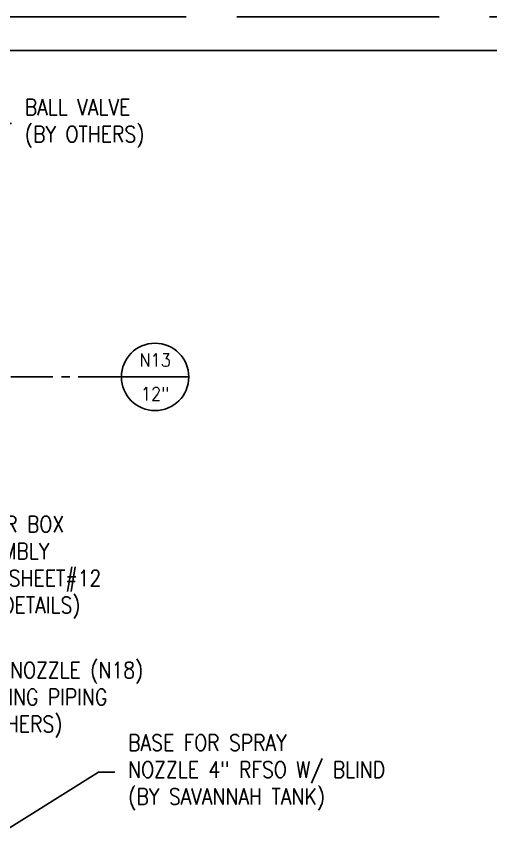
# Model space of a CAD drawing. Extents: x -36 to 1116, y 36 to 900.
# Drawn here: x 245.6 to 414.2, y 602.7 to 900 of the extents above; entities that cross this region are included whole.
import ezdxf
from ezdxf.enums import TextEntityAlignment as Align

# ---------------------------------------------------------------- set-up
doc = ezdxf.new("R2010")
doc.units = 0
doc.header["$LTSCALE"] = 12
doc.header["$MEASUREMENT"] = 0
doc.linetypes.add('AM_ISO02W050', pattern=[7.5, 6, -1.5])
doc.linetypes.add('CENTER', pattern=[2, 1.25, -0.25, 0.25, -0.25])
doc.layers.get('0').update_dxf_attribs({"linetype": 'CONTINUOUS'})
doc.layers.get('Defpoints').update_dxf_attribs({"linetype": 'CONTINUOUS'})
doc.layers.add('CENTER', color=6, linetype='CENTER')
doc.layers.add('DIM', color=1, linetype='CONTINUOUS')
doc.styles.add('ROMANS', font='ROMANS.shx', dxfattribs={"width": 0.85, "height": 5.76})
doc.styles.get("Standard").update_dxf_attribs({"font": 'sanss___.ttf'})
doc.dimstyles.get("Standard").update_dxf_attribs({"dimtxt": 0.18, "dimasz": 0.18, "dimexe": 0.18, "dimexo": 0.0625, "dimgap": 0.09, "dimtad": 0, "dimtih": 1, "dimtoh": 1, "dimdec": 4, "dimzin": 0, "dimdsep": 46, "dimtxsty": 'Standard', "dimcen": 0.09, "dimadec": 0, "dimazin": 0, "dimtfac": 1, "dimtdec": 4, "dimtofl": 0, "dimtmove": 0, "dimatfit": 3, "dimfxl": 1, "dimtolj": 1, "dimtzin": 0, "dimarcsym": 0})

# ---------------------------------------------------------------- blocks, each defined once
blk = doc.blocks.new('Nozzle Callout')
blk.add_line((0.25, 0), (-0.25, 0))
blk.add_circle((0, 0), 0.25)
at = {"style": 'ROMANS', "width": 0.9}
for tag, p in [('NZ-ID', (0, 0.125)), ('NZ-SZ', (0, -0.125))]:
    blk.add_attdef(tag, text='', height=0.0975, dxfattribs=at).set_placement(p, align=Align.MIDDLE)

msp = doc.modelspace()

# ---------------------------------------------------------------- linework, layer by layer
msp.add_line((-24, 888), (1080, 888))
at = {"layer": 'CENTER'}
msp.add_line((219.53418, 771.65871), (282.87635, 771.65871), dxfattribs=at)
at = {"layer": 'Defpoints', "linetype": 'AM_ISO02W050'}
msp.add_line((-36, 900), (1116, 900), dxfattribs=at)

# ---------------------------------------------------------------- block references
at = {"layer": 'DIM'}
ref = msp.add_blockref('Nozzle Callout', (294.87635, 771.65871), dxfattribs=dict(at, xscale=-48, yscale=48, zscale=48))
ref.add_attrib('NZ-ID', 'N13', dxfattribs={"layer": '0', "height": 4.68, "style": 'ROMANS', "width": 0.9}).set_placement((294.87635, 777.65871), align=Align.MIDDLE)
ref.add_attrib('NZ-SZ', '12"', dxfattribs={"layer": '0', "height": 4.68, "style": 'ROMANS', "width": 0.9}).set_placement((294.87635, 765.65871), align=Align.MIDDLE)

# ---------------------------------------------------------------- texts
at = {"layer": 'DIM', "char_height": 5.76, "attachment_point": 4, "style": 'ROMANS'}
for s, insert in [('BALL VALVE\\P(BY OTHERS)', (248.50634, 861.98425)), ('LOWER BOX\\PASSEMBLY\\P(SEE SHEET#12 \\PFOR DETAILS)', (224.29977, 703.82409)), ('BASE FOR SPRAY\\PNOZZLE 4" RFSO W/ BLIND\\P(BY SAVANNAH TANK)', (285.32856, 630.79043))]:
    msp.add_mtext(s, dxfattribs=dict(at, insert=insert))
at = {"layer": 'DIM', "insert": (219.34529, 656.64087), "char_height": 5.76, "width": 83.8556918, "attachment_point": 4, "style": 'ROMANS'}
msp.add_mtext('SPRAY NOZZLE (N18)\\PINCLUDING PIPING\\P(BY OTHERS)', dxfattribs=at)

# ---------------------------------------------------------------- leaders
at = {"layer": 'DIM', "annotation_type": 0, "has_hookline": 1, "hookline_direction": 0}
for points, text_width in [([(205.71422, 825.77776), (237.94634, 861.98425), (243.70634, 861.98425)], 46.62857), ([(197.6964, 725.62746), (213.73977, 703.82409), (219.49977, 703.82409)], 56.65371), ([(172.92872, 581.13028), (208.78529, 656.64087), (214.54529, 656.64087)], 79.968), ([(175.94978, 569.26698), (274.76856, 630.79043), (280.52856, 630.79043)], 104.21486)]:
    msp.add_leader(points, dimstyle='Standard', override={"dimscale": 48, "dimtxt": 5.76, "dimasz": 0.12, "dimexe": 0.0625, "dimexo": 0.125, "dimgap": 0.1, "dimlfac": 0.333333, "dimzin": 3, "dimlunit": 4, "dimpost": '\\X', "dimtxsty": 'ROMANS', "dimcen": 0}, dxfattribs=dict(at, text_width=text_width))

doc.saveas('drawing.dxf')
